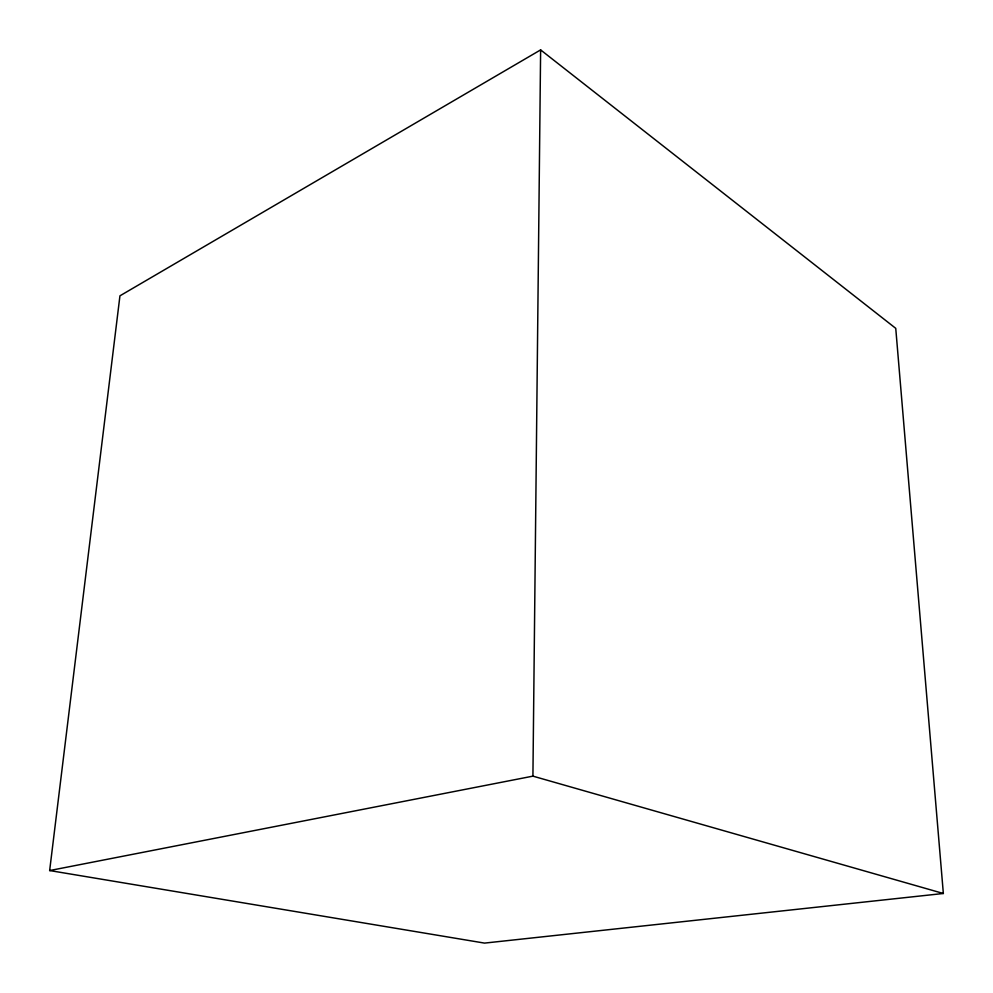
<?xml version="1.0" encoding="UTF-8"?>
<svg xmlns="http://www.w3.org/2000/svg" width="993" height="993" viewBox="0 0 993 993"><rect width="100%" height="100%" fill="white"/><g stroke="black" fill="none" stroke-linecap="round" stroke-linejoin="round"><path stroke-width="1.49" d="M943.35 893.489L532.918 776.141L540.626 49.898L119.942 295.827L49.65 870.551L484.534 943.102L943.35 893.489L895.748 328.348L540.626 49.898M49.65 870.551L532.918 776.141"/></g></svg>
